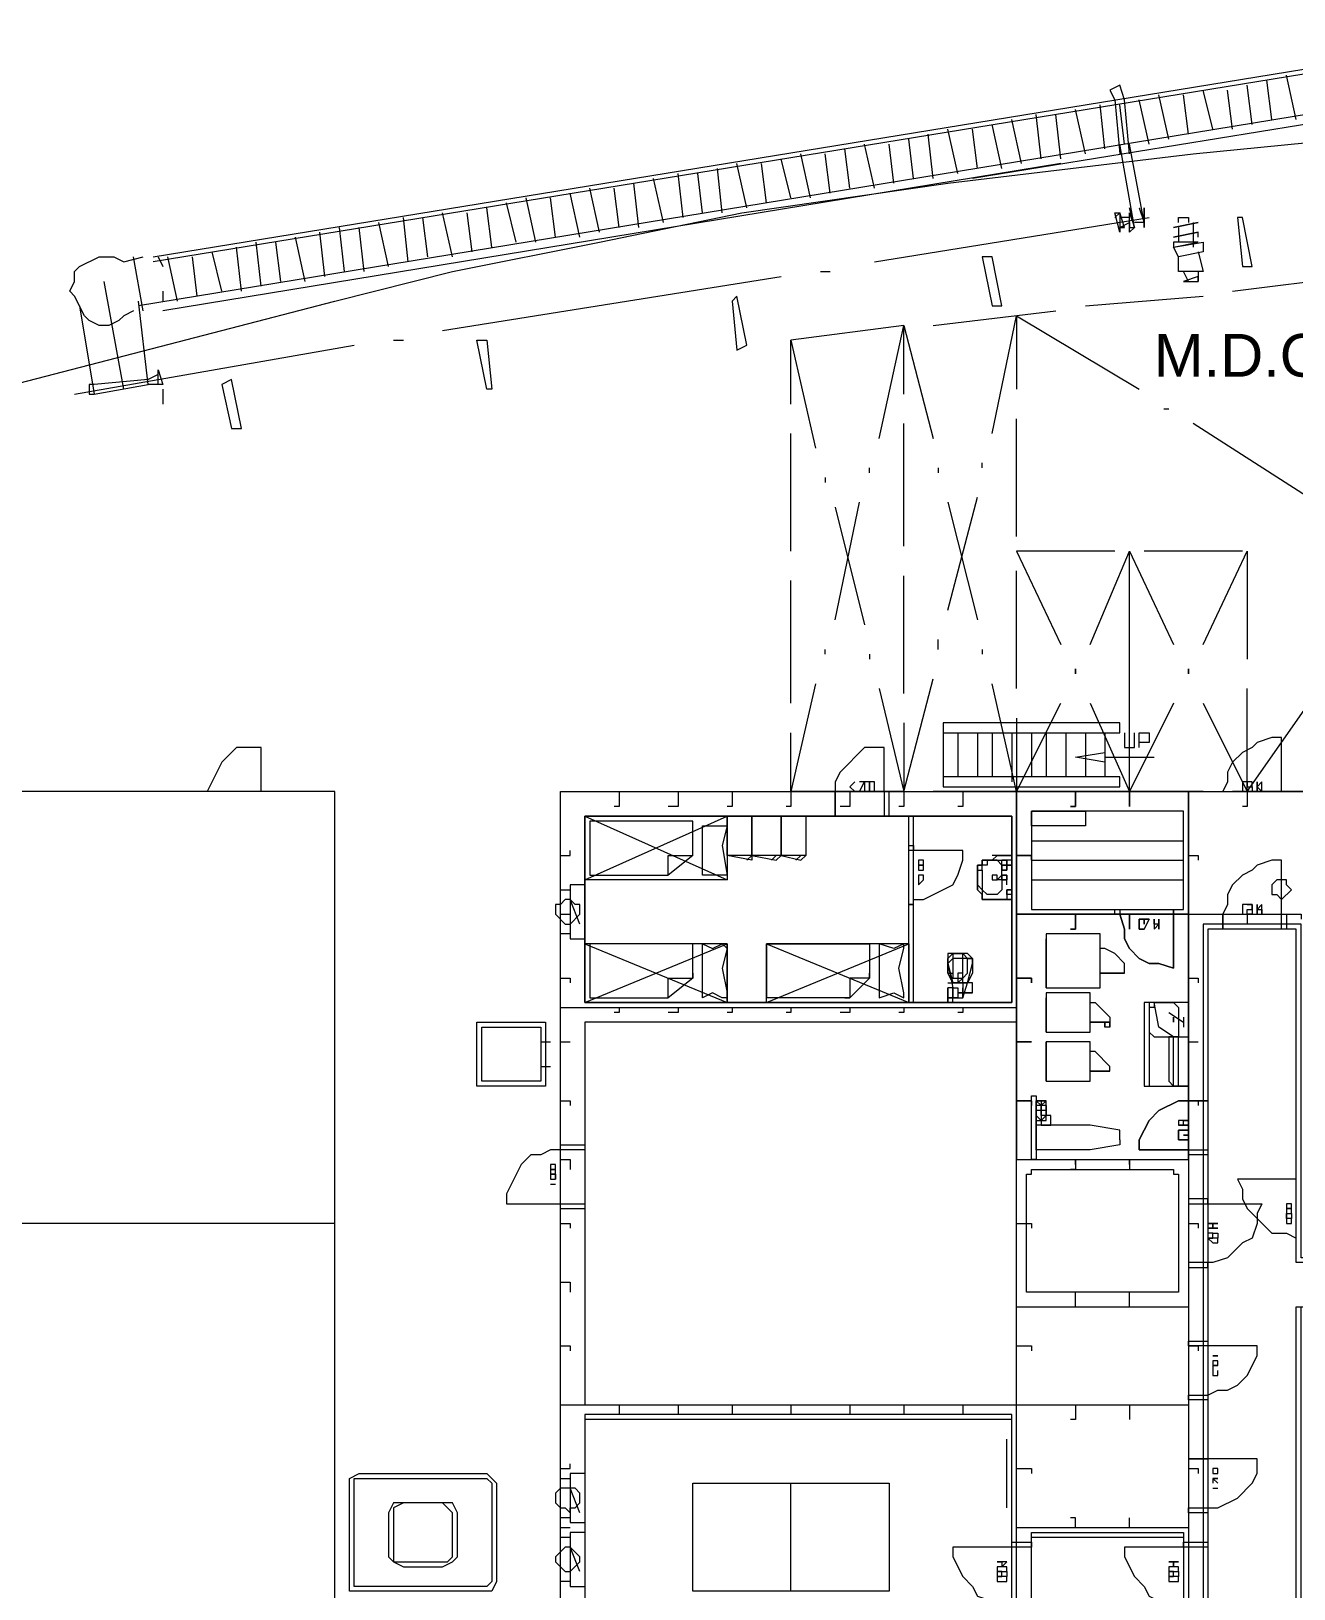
# Model space of a CAD drawing. Header units: millimetres. Extents: x -1005 to 294628, y -1154 to 182592.
# Drawn here: x 20494 to 38220, y 156041 to 177909 of the extents above; entities that cross this region are included whole.
import ezdxf

# ---------------------------------------------------------------- set-up
doc = ezdxf.new("R2010")
doc.units = ezdxf.units.MM
doc.layers.add('PDF_Geomertry', color=7, linetype='Continuous')
doc.styles.get("Standard").update_dxf_attribs({"font": 'arial.ttf'})

msp = doc.modelspace()

# ---------------------------------------------------------------- linework, layer by layer
at = {"layer": 'PDF_Geomertry', "lineweight": 5}
for points in [[(41629, 177909), (41629, 177840), (41767, 177289), (22000, 174052)], [(22206, 174740), (41629, 177909), (41629, 177840), (22206, 174671)], [(304, 145537), (304, 164753), (3885, 166475), (5538, 167302), (11737, 170057), (12495, 170332), (13872, 170883), (15319, 171434), (17385, 172054), (19451, 172743), (23170, 173707), (24755, 174120), (26408, 174534), (28474, 174947), (30471, 175360), (33364, 175773), (36808, 176187), (40320, 176531), (45279, 176944), (47277, 177013), (50721, 177220), (54233, 177289)], [(41767, 177151), (33708, 175842)], [(35912, 176187), (35844, 176944), (35775, 177151), (35637, 177082), (35706, 176944), (35775, 176187)], [(37634, 176600), (37565, 177151)], [(37910, 176669), (37841, 177220)], [(38254, 176669), (38116, 177289)], [(36188, 176324), (36050, 176944)], [(36463, 176393), (36326, 177013)], [(36739, 176462), (36670, 177013)], [(37083, 176531), (36946, 177082)], [(37359, 176531), (37290, 177082)], [(34673, 176118), (34604, 176738)], [(34948, 176118), (34879, 176738)], [(35293, 176187), (35155, 176807)], [(35568, 176256), (35499, 176875)], [(35844, 176324), (35775, 176875)], [(33502, 175911), (33364, 176531)], [(33777, 175980), (33708, 176531)], [(34122, 175980), (33984, 176600)], [(34397, 176049), (34259, 176669)], [(31987, 175705), (31918, 176256)], [(32331, 175705), (32193, 176324)], [(32606, 175773), (32538, 176324)], [(32882, 175842), (32813, 176393)], [(33157, 175842), (33088, 176462)], [(35981, 175154), (35981, 175154), (35912, 175085), (35912, 175360), (35981, 175154), (35775, 176324)], [(36050, 175429), (36050, 175429), (36119, 175222), (35912, 176324)], [(34948, 176049), (22344, 173983)], [(30540, 175429), (30402, 176049)], [(30816, 175498), (30747, 176049)], [(31160, 175567), (31022, 176118)], [(31435, 175567), (31298, 176187)], [(31711, 175636), (31642, 176187)], [(29369, 175222), (29232, 175842)], [(29645, 175291), (29576, 175911)], [(29920, 175360), (29851, 175911)], [(30196, 175360), (30127, 175980)], [(28198, 175016), (28061, 175636)], [(28474, 175085), (28336, 175705)], [(28749, 175154), (28680, 175705)], [(29025, 175154), (28956, 175773)], [(26959, 174878), (26890, 175429)], [(27303, 174947), (27165, 175498)], [(27578, 174947), (27441, 175567)], [(27854, 175016), (27785, 175567)], [(35844, 175154), (35775, 175360), (35775, 175154), (35912, 175222), (35912, 175154), (35981, 175154), (35912, 175429), (35912, 175429)], [(36119, 175429), (36119, 175429)], [(25512, 174603), (25375, 175222)], [(25788, 174671), (25719, 175291)], [(26063, 174740), (25994, 175291)], [(26408, 174740), (26270, 175360)], [(26683, 174809), (26614, 175360)], [(32331, 174671), (36188, 175291)], [(35775, 175154), (35844, 175154), (35775, 175154), (35775, 175085), (35706, 175360), (35775, 175360), (35706, 175291)], [(35912, 175154), (35912, 175291), (35775, 175291)], [(35912, 175360), (35912, 175360)], [(36119, 175222), (36119, 175222), (35981, 175222)], [(36119, 175222), (36119, 175222), (36119, 175360), (36119, 175291)], [(36119, 175360), (36119, 175291)], [(36119, 175154), (36119, 175154), (36119, 175222), (36119, 175222)], [(36601, 175222), (36601, 175291), (36739, 175291), (36739, 175222)], [(36670, 175291), (36739, 175291), (36739, 175291)], [(36808, 175222), (36808, 174947), (36808, 174878)], [(23722, 174327), (23653, 174947)], [(23997, 174396), (23928, 174947)], [(24341, 174396), (24204, 175016)], [(24617, 174465), (24548, 175085)], [(24892, 174534), (24823, 175154)], [(25168, 174534), (25099, 175154)], [(36877, 175016), (36877, 175085), (36532, 175016), (36532, 175016)], [(36532, 175016), (36877, 175085)], [(36601, 175154), (36601, 174947)], [(21931, 173983), (21793, 173914), (21724, 173845), (21586, 173776), (21449, 173776), (21311, 173845), (21242, 173914), (21104, 174189), (21035, 174258), (21104, 174396), (21104, 174534), (21173, 174603), (21449, 174740), (21655, 174740), (21793, 174671), (22069, 174740)], [(22069, 173983), (21931, 174740)], [(22275, 174740), (22344, 174603)], [(22551, 174120), (22413, 174740)], [(22826, 174189), (22757, 174740)], [(23170, 174258), (23033, 174809)], [(23446, 174258), (23377, 174878)], [(36877, 174809), (36946, 174534), (36601, 174534), (36601, 174740)], [(36670, 174878), (36670, 174878)], [(31573, 174534), (31711, 174534)], [(36877, 174534), (36877, 174396), (36877, 174465), (36670, 174396), (36739, 174396), (36670, 174534)], [(21793, 172881), (21517, 174396)], [(26270, 173707), (31022, 174465)], [(36739, 174396), (36877, 174396)], [(37359, 174258), (39012, 174465)], [(21173, 174052), (21380, 172812), (22137, 172950), (22000, 174120)], [(22344, 174258), (22344, 174120)], [(35293, 174052), (36946, 174189)], [(21173, 173983), (21173, 173983)], [(33157, 173776), (34879, 173983)], [(33984, 172261), (34328, 173914), (34328, 172881)], [(34328, 173914), (36050, 172881)], [(32744, 172812), (32744, 173776), (31160, 173569)], [(32400, 172192), (32744, 173776), (33157, 172192)], [(21104, 172812), (25030, 173501)], [(25581, 173569), (25719, 173569)], [(31160, 172674), (31160, 173569), (31504, 172054)], [(22275, 173087), (22137, 173018), (21380, 172950), (21311, 172950), (21311, 172812), (21380, 172812)], [(22275, 172950), (22137, 172950)], [(22344, 172881), (22344, 172674)], [(36395, 172605), (36463, 172605)], [(32744, 170677), (32744, 172399)], [(34328, 170814), (34328, 172467)], [(39494, 170401), (38530, 171297), (36808, 172399)], [(31160, 170608), (31160, 172261)], [(32262, 171710), (32262, 171779)], [(33226, 171779), (33226, 171710)], [(33846, 171779), (33846, 171848)], [(31642, 171641), (31642, 171572)], [(31780, 169644), (32124, 171297)], [(31780, 171228), (32193, 169575)], [(33364, 169781), (33777, 171365)], [(33364, 171297), (33777, 169644)], [(35706, 170608), (34328, 170608), (34948, 169299)], [(35361, 169299), (35912, 170608), (36532, 169299)], [(35361, 168473), (35912, 167233), (35912, 170608)], [(37497, 170608), (36119, 170608)], [(36946, 169299), (37565, 170608), (37565, 169093)], [(31160, 168473), (31160, 170195)], [(32744, 168610), (32744, 170263)], [(34328, 168679), (34328, 170332)], [(33226, 169230), (33226, 169368)], [(31642, 169161), (31642, 169230)], [(32262, 169161), (32262, 169093)], [(33846, 169230), (33846, 169161)], [(27923, 148706), (27923, 143127), (34328, 143127), (34328, 145882), (36739, 145882), (36739, 148292), (34328, 148292), (34328, 167233), (33984, 168748)], [(31504, 168748), (31160, 167233), (31160, 167026), (31091, 167026)], [(32400, 168679), (32744, 167233), (32744, 167026), (32675, 167026)], [(32744, 168197), (32744, 167233), (33157, 168817)], [(36946, 168473), (37565, 167233), (38530, 168610)], [(37565, 167233), (37565, 168679)], [(34328, 168266), (34328, 167233), (34948, 168473)], [(36532, 168473), (35912, 167233), (35912, 167026), (35912, 167233)], [(33295, 168059), (35775, 168059), (35775, 168197), (33295, 168197), (33295, 167302), (35775, 167302), (35775, 167440), (33295, 167440)], [(32744, 167233), (31160, 167233), (31160, 168059)], [(33502, 168059), (33502, 167440)], [(33777, 168059), (33777, 167440)], [(33984, 168059), (33984, 167440)], [(34259, 168059), (34259, 167440), (34259, 167371)], [(34535, 168059), (34535, 167440)], [(34741, 168059), (34741, 167440)], [(35017, 168059), (35017, 167440)], [(35293, 168059), (35293, 167440)], [(35568, 168059), (35568, 167440)], [(35844, 168059), (35844, 167853), (35981, 167853), (35981, 168059)], [(36050, 167853), (36050, 168059), (36188, 168059), (36188, 167922), (36050, 167922)], [(38048, 167233), (38048, 167991), (37910, 167991), (37703, 167922), (37634, 167853), (37497, 167784), (37359, 167646), (37290, 167508), (37290, 167371), (37221, 167233)], [(23722, 167233), (23722, 167853), (23377, 167853), (23170, 167646), (22964, 167233)], [(32469, 167233), (32469, 167853), (32193, 167853), (31849, 167508), (31780, 167371), (31780, 167233)], [(35568, 167715), (36257, 167715)], [(32055, 167371), (31987, 167302), (32055, 167233)], [(32124, 167233), (32193, 167371), (32124, 167371)], [(37565, 167371), (37497, 167371), (37497, 167233), (37565, 167233), (37565, 167026), (37497, 167026)], [(21586, 143127), (21586, 142094), (24755, 142094), (24755, 167233), (17523, 167233)], [(28749, 167233), (28749, 167026), (28680, 167026)], [(29576, 167233), (29576, 167026), (29438, 167026)], [(30333, 167233), (30333, 167026), (30265, 167026)], [(31987, 167233), (31987, 167026), (31849, 167026)], [(34810, 167233), (33157, 167233)], [(33571, 167233), (33571, 167026), (33502, 167026)], [(36739, 167233), (34328, 167233), (34328, 162067), (36739, 162067), (36739, 167233), (36739, 143127), (35775, 141818)], [(36946, 167233), (35293, 167233)], [(39081, 167233), (37359, 167233)], [(28267, 165993), (28267, 166889)], [(30265, 166889), (30265, 165993)], [(32813, 165098), (32813, 164271), (30816, 164271), (32813, 165098), (30816, 165098), (32813, 164271), (32813, 166889)], [(32882, 164271), (32882, 166889)], [(29782, 166338), (29782, 166751), (29782, 166820), (28336, 166820), (28336, 166751), (28336, 166062), (28336, 166062), (29438, 166062), (29438, 166062)], [(34535, 166544), (36670, 166544)], [(27923, 166338), (28061, 166338), (28061, 166406)], [(30609, 166338), (30609, 166269), (30265, 166338)], [(30540, 166269), (30609, 166338), (30953, 166269), (31022, 166338), (31298, 166269), (31367, 166338)], [(30885, 166269), (30953, 166338)], [(31229, 166269), (31298, 166338)], [(32882, 165718), (33020, 165718), (33433, 165924), (33502, 166062), (33571, 166269), (33571, 166406), (32882, 166406)], [(33777, 166062), (33777, 165993), (33777, 165993), (33777, 166062), (33777, 166131), (33777, 166062), (33777, 166131), (33777, 166200), (33846, 166200)], [(33846, 166269), (33846, 166269), (33915, 166269), (33984, 166269), (34053, 166338), (33984, 166269), (33984, 166269)], [(33846, 166131), (33846, 166200), (33846, 166269), (33846, 166269)], [(34122, 166200), (34122, 166200), (34053, 166269), (33915, 166269), (33915, 166200), (33846, 166200), (33846, 166200)], [(33915, 166269), (33915, 166269), (33984, 166269), (34053, 166338), (33984, 166269), (33984, 166269)], [(33984, 166269), (33984, 166269), (33915, 166269), (33984, 166269), (34053, 166269), (34122, 166269)], [(33984, 166269), (33984, 166269), (33915, 166269)], [(34122, 166338), (33984, 166338)], [(34191, 166269), (34191, 166269), (34122, 166269)], [(34259, 165855), (34259, 165855), (34191, 165855), (34259, 165855), (34259, 165787), (34259, 165993), (34259, 166269), (34191, 166269), (34191, 166200), (34191, 166269), (34191, 166269)], [(34191, 166131), (34191, 166131), (34191, 166269), (34191, 166269)], [(34191, 166131), (34191, 166131), (34191, 166269), (34191, 166200), (34191, 166200), (34191, 166269), (34191, 166269)], [(34191, 166269), (34191, 166269), (34191, 166200)], [(34191, 166200), (34191, 166131), (34191, 166131)], [(34259, 166200), (34259, 166200)], [(34535, 166269), (34535, 166338), (34328, 166338), (34535, 166338), (34535, 166269), (36670, 166269)], [(36739, 166269), (36739, 166338), (36877, 166338), (36877, 166269)], [(38048, 165304), (38048, 166269), (37910, 166269), (37703, 166200), (37634, 166131), (37497, 166062), (37359, 165924), (37290, 165787), (37290, 165649), (37221, 165511)], [(33777, 165993), (33777, 165993), (33777, 166062)], [(33777, 165924), (33777, 165993), (33777, 165924), (33777, 165855), (33777, 165855)], [(33846, 165787), (33777, 165855), (33777, 165924), (33777, 165993)], [(33846, 166131), (33846, 166062)], [(33846, 166062), (33846, 166062), (33846, 165993)], [(34122, 165993), (34122, 165924), (34122, 165855), (34122, 165855), (34053, 165787), (33915, 165787), (33846, 165855), (33846, 165787), (33846, 165787), (33846, 165718), (33915, 165718), (33915, 165718)], [(33846, 165993), (33846, 165924), (33846, 165855), (33846, 165855)], [(34122, 166062), (34122, 166131)], [(34122, 166062), (34122, 165993), (34122, 165993)], [(34191, 166062), (34191, 165993), (34191, 165993)], [(34191, 165924), (34191, 165993), (34191, 165993)], [(34191, 165993), (34191, 165993)], [(34535, 165993), (36670, 165993)], [(28061, 165236), (27923, 165236), (27923, 165855), (28061, 165855)], [(28267, 165924), (28061, 165924), (28061, 165167), (28267, 165167)], [(33777, 165924), (33846, 165855), (33846, 165855)], [(33777, 165855), (33846, 165787), (33846, 165718), (33846, 165718)], [(33846, 165718), (33846, 165718), (33846, 165787), (33846, 165787)], [(34259, 165855), (34259, 165855), (34259, 165787), (34191, 165787), (34191, 165718), (34122, 165718)], [(34122, 165855), (34122, 165855)], [(28198, 165373), (28061, 165718)], [(33915, 165718), (34053, 165718), (33984, 165718), (33984, 165718), (33984, 165718)], [(34191, 165718), (34191, 165718)], [(37565, 165649), (37497, 165649), (37497, 165511), (37565, 165511), (37565, 165580)], [(27923, 165511), (28061, 165511), (28061, 165373)], [(36739, 165511), (34328, 165511), (38323, 165511), (38323, 165442)], [(37565, 165511), (37565, 165373), (37497, 165373)], [(28267, 164271), (28267, 165098)], [(29782, 165098), (28336, 165098), (28336, 164340), (28336, 164340)], [(28336, 165098), (28336, 165098)], [(29782, 164685), (29782, 165098), (29782, 165098)], [(30816, 164271), (30816, 165098), (32193, 165098), (32262, 165098), (32262, 164685), (32262, 164616), (32193, 164616), (31987, 164616), (31987, 164340), (31918, 164340), (31987, 164340), (32262, 164616), (32262, 164685)], [(30816, 165098), (30816, 164340)], [(33571, 164340), (33640, 164547), (33708, 164822), (33708, 164891), (33640, 164891), (33571, 164960), (33433, 164960), (33364, 164891), (33364, 164822), (33433, 164478)], [(33433, 164960), (33433, 164616), (33502, 164616), (33502, 164547), (33571, 164547), (33571, 164616), (33571, 164960)], [(34741, 164753), (34741, 165098)], [(35706, 164685), (35775, 164685), (35844, 164685), (35499, 164685), (35844, 164685), (35844, 164822), (35706, 164960), (35568, 165029), (35499, 165029)], [(33640, 164547), (33708, 164822), (33708, 164685), (33640, 164547), (33433, 164547), (33364, 164685), (33364, 164822), (33433, 164547)], [(27923, 164616), (28061, 164616), (28061, 164547)], [(33364, 164547), (33433, 164547), (33640, 164547), (33640, 164547)], [(33364, 164340), (33364, 164340), (33364, 164271), (33364, 164478), (33364, 164409), (33364, 164478)], [(33433, 164409), (33433, 164409), (33433, 164478), (33364, 164478), (33364, 164409)], [(33433, 164478), (33502, 164478), (33502, 164409), (33502, 164340), (33433, 164340), (33433, 164409), (33433, 164478), (33433, 164409), (33433, 164409)], [(33571, 164340), (33571, 164409), (33571, 164478), (33571, 164478)], [(33571, 164478), (33571, 164409), (33571, 164340), (33571, 164340)], [(36739, 164616), (36739, 164616), (36877, 164616), (36877, 164547)], [(28336, 164340), (29438, 164340)], [(31918, 164340), (30816, 164340), (30816, 164340)], [(33364, 164409), (33364, 164409), (33364, 164340)], [(33433, 164340), (33364, 164340), (33364, 164340)], [(33364, 164340), (33433, 164340), (33433, 164340)], [(33433, 164340), (33364, 164340)], [(33364, 164271), (33364, 164271)], [(33433, 164271), (33433, 164340), (33433, 164340), (33433, 164409), (33433, 164409)], [(33433, 164409), (33433, 164340), (33433, 164340)], [(33433, 164340), (33433, 164340), (33502, 164340)], [(33502, 164340), (33571, 164340), (33571, 164340)], [(34741, 163996), (34741, 164340)], [(35361, 164271), (35430, 164271), (35637, 164065), (35637, 163996), (35361, 163996), (35637, 163996), (35637, 163927), (35637, 163996)], [(36257, 164271), (36532, 164271), (36601, 164202), (36601, 163858), (36601, 163789), (36532, 163789), (36326, 163927), (36257, 164271), (36257, 164202), (36188, 164202), (36188, 163858), (36257, 163789), (36532, 163789), (36463, 163789), (36463, 163720), (36463, 163238), (36463, 163169), (36532, 163100), (36532, 163789), (36739, 163789), (36739, 163100), (36532, 163100)], [(27923, 164202), (34328, 164202)], [(28749, 164202), (28749, 164134), (28680, 164134)], [(29576, 164202), (29576, 164134), (29438, 164134)], [(30333, 164202), (30333, 164134), (30265, 164134)], [(31160, 164202), (31160, 164134), (31091, 164134)], [(31987, 164202), (31987, 164134), (31849, 164134)], [(32744, 164202), (32744, 164134), (32675, 164134)], [(33571, 164202), (33571, 164134), (33502, 164134)], [(36463, 164134), (36670, 163996)], [(36670, 164065), (36670, 163927)], [(34328, 163996), (28267, 163996), (28267, 158624)], [(35637, 163927), (35568, 163927)], [(27647, 163720), (27785, 163720)], [(27923, 163720), (28061, 163720)], [(34741, 163307), (34741, 163651)], [(35568, 163307), (35637, 163307), (35361, 163307), (35637, 163307), (35637, 163376), (35430, 163583), (35361, 163583)], [(36601, 163100), (36601, 163789)], [(36739, 163100), (36739, 163789)], [(36739, 163720), (36739, 163720), (36877, 163720)], [(27647, 163376), (27785, 163376)], [(36739, 162894), (36739, 162894), (36739, 162963)], [(27923, 162894), (28061, 162894), (28061, 162825)], [(34673, 162894), (34673, 162549), (34604, 162549)], [(34604, 162618), (34741, 162618), (34741, 162894), (34604, 162894), (34673, 162825)], [(34604, 162894), (34604, 162894), (34604, 162825), (34604, 162756), (34604, 162687), (34673, 162618), (34741, 162687), (34741, 162756), (34741, 162687)], [(34741, 162825), (34741, 162825), (34741, 162894), (34673, 162825), (34604, 162894), (34741, 162894), (34673, 162825)], [(34741, 162825), (34673, 162825), (34604, 162825)], [(34741, 162756), (34741, 162825), (34741, 162756), (34673, 162756), (34604, 162756), (34604, 162825), (34604, 162825)], [(36739, 162894), (36739, 162894), (36601, 162894), (36326, 162756), (36188, 162618), (36050, 162343), (36050, 162205), (36739, 162205), (36050, 162205), (36050, 162343), (36188, 162618), (36326, 162756), (36601, 162894), (36739, 162894), (36877, 162894), (36877, 162825)], [(35775, 162343), (35775, 162412), (35775, 162481), (35361, 162549), (35293, 162549), (34604, 162549), (34604, 162549)], [(35775, 162343), (35775, 162343), (35775, 162274), (35361, 162205), (35293, 162205), (34604, 162205), (34604, 162549), (34604, 162205)], [(27923, 162274), (28267, 162274)], [(28267, 162205), (27923, 162205), (27785, 162205), (27647, 162136), (27510, 162136), (27372, 161998), (27165, 161585), (27165, 161447), (27923, 161447), (28267, 161447)], [(27923, 162067), (28061, 162067), (28061, 161930)], [(34328, 162067), (36739, 162067)], [(34604, 162067), (34535, 162067)], [(35155, 161998), (35155, 162067), (35155, 161930), (35086, 161930)], [(35912, 161998), (35912, 162067), (35912, 161930)], [(36739, 162205), (36739, 162136), (36739, 162136)], [(27785, 161723), (27854, 161723)], [(38254, 161792), (37428, 161792), (37497, 161654), (37497, 161516), (37565, 161379), (37910, 161034), (38116, 161034), (38254, 160965)], [(36739, 161447), (37772, 161447), (37703, 161310), (37703, 161172), (37634, 160965), (37497, 160896), (37290, 160690), (37083, 160621), (36946, 160621)], [(24755, 161172), (17523, 161172)], [(27923, 161379), (28267, 161379)], [(27923, 161172), (28061, 161172), (28061, 161103)], [(34328, 161172), (34535, 161172), (34535, 161103)], [(36739, 161172), (36877, 161172), (36877, 161103)], [(38116, 161241), (38116, 161172), (38185, 161172), (38185, 161241)], [(27923, 160345), (28061, 160345), (28061, 160208)], [(35155, 160001), (35155, 160208), (35086, 160208)], [(35912, 160001), (35912, 160208)], [(34328, 160001), (36739, 160001)], [(27923, 159450), (28061, 159450), (28061, 159381)], [(34328, 159450), (34535, 159450), (34535, 159381)], [(36739, 159450), (36877, 159450), (36877, 159381)], [(37014, 158761), (37152, 158830), (37290, 158830), (37428, 158899), (37565, 159037), (37703, 159312), (37703, 159450), (37014, 159450)], [(37152, 159175), (37083, 159175), (37083, 159106), (37083, 159037), (37152, 159037), (37152, 159106)], [(27923, 158624), (36739, 158624)], [(28749, 158624), (28749, 158486), (28680, 158486)], [(29576, 158624), (29576, 158486), (29438, 158486)], [(30333, 158624), (30333, 158486), (30265, 158486)], [(31160, 158624), (31160, 158486), (31091, 158486)], [(31987, 158624), (31987, 158486), (31849, 158486)], [(32744, 158624), (32744, 158486), (32675, 158486)], [(33571, 158624), (33571, 158486), (33502, 158486)], [(35155, 158624), (35155, 158417), (35086, 158417)], [(35912, 158624), (35912, 158417)], [(34191, 157177), (34191, 158141)], [(34191, 158073), (34191, 158073)], [(27923, 157728), (28061, 157728), (28061, 157797)], [(34191, 157866), (34191, 157866)], [(34191, 157728), (34191, 157728)], [(34328, 157728), (34535, 157728), (34535, 157659)], [(36739, 157728), (36877, 157728), (36877, 157659)], [(37014, 157177), (37152, 157177), (37428, 157315), (37634, 157522), (37703, 157659), (37703, 157866), (37014, 157866)], [(28061, 157039), (27923, 157039), (27923, 157590), (28061, 157590)], [(28267, 157659), (28061, 157659), (28061, 156971), (28267, 156971)], [(28198, 157108), (28061, 157453)], [(31160, 156006), (31160, 157522)], [(34191, 157590), (34191, 157590)], [(34191, 157453), (34191, 157453)], [(37152, 157522), (37083, 157590), (37083, 157522)], [(37083, 157453), (37152, 157453)], [(34191, 157315), (34191, 157315)], [(35155, 156902), (35155, 157039), (35086, 157039)], [(35912, 156902), (35912, 157039)], [(27923, 156902), (28061, 156902)], [(28267, 156833), (28061, 156833), (28061, 156075), (28267, 156075)], [(34328, 156902), (36739, 156902)], [(28061, 156144), (27923, 156144), (27923, 156764), (28061, 156764)], [(28198, 156282), (28061, 156626)], [(34259, 156626), (33433, 156626), (33433, 156488), (33571, 156213), (33708, 156075), (33777, 155937), (33984, 155869), (34259, 155869)], [(36670, 156626), (35844, 156626), (35844, 156488), (35981, 156213), (36119, 156075), (36188, 155937), (36326, 155869), (36670, 155869)], [(34122, 156213), (34053, 156213), (34053, 156144), (34191, 156144), (34191, 156213)]]:
    msp.add_lwpolyline(points, dxfattribs=at)
for points in [[(36119, 175429), (36119, 175154)], [(35912, 175291), (35912, 175291)], [(36119, 175222), (36119, 175360)], [(36877, 175222), (36532, 175154), (36877, 175222)], [(37634, 174603), (37497, 175291), (37428, 175291), (37497, 174603)], [(36946, 174809), (36601, 174740), (36532, 174878), (36946, 174947)], [(36877, 174947), (36877, 174947), (36532, 174947), (36532, 174878)], [(34122, 174052), (33984, 174740), (33846, 174740), (33984, 174052)], [(30540, 173501), (30402, 174189), (30333, 174120), (30402, 173432)], [(26959, 172881), (26890, 172881), (26752, 173569), (26890, 173569)], [(22275, 172950), (22275, 173156), (22344, 172950)], [(23308, 172330), (23446, 172330), (23308, 173018), (23170, 172950)], [(35155, 168955), (35155, 168886)], [(36739, 168955), (36739, 168886)], [(35568, 167646), (35155, 167715), (35568, 167784), (35568, 167646)], [(32193, 167371), (32193, 167233), (32262, 167233), (32262, 167371), (32193, 167371)], [(32331, 167371), (32262, 167371), (32262, 167233), (32331, 167233), (32331, 167371)], [(37634, 167371), (37565, 167371), (37565, 167302), (37634, 167302), (37634, 167233), (37565, 167233), (37565, 167302), (37634, 167302), (37634, 167371)], [(37703, 167371), (37703, 167233), (37703, 167371)], [(37772, 167371), (37703, 167302), (37772, 167233), (37772, 167371)], [(43144, 167233), (43144, 143127), (27923, 143127), (27923, 167233)], [(31780, 166889), (31780, 167233), (31780, 166889)], [(32538, 166889), (32538, 167233), (32469, 167233), (32469, 166889), (32538, 166889)], [(35086, 167026), (35155, 167026), (35155, 167233), (35155, 167026)], [(28267, 166889), (28267, 164271)], [(28267, 166889), (30265, 165993), (28267, 165993), (30265, 166889)], [(34259, 166889), (28267, 166889)], [(30265, 166889), (30609, 166889), (30609, 166338), (30265, 166338), (30265, 166889)], [(30609, 166889), (31022, 166889), (31022, 166338), (30609, 166338), (30609, 166889)], [(31022, 166889), (31367, 166889), (31367, 166338), (31022, 166338), (31022, 166889)], [(34259, 166889), (34259, 164271)], [(36670, 166957), (34535, 166957), (34535, 165580), (36670, 165580)], [(36670, 166957), (34535, 166957), (34535, 165580), (36670, 165580)], [(34535, 166957), (35293, 166957), (35293, 166751), (34535, 166751), (34535, 166957)], [(30196, 166475), (30265, 166062), (30196, 166062), (30058, 166062), (29920, 166062), (29920, 166475), (29920, 166751), (30058, 166751), (30196, 166751), (30265, 166751)], [(32813, 166475), (32882, 166475), (32882, 166406), (32813, 166406), (32813, 166475)], [(29438, 166338), (29507, 166338), (29782, 166338), (29438, 166062)], [(29782, 166338), (29782, 166338)], [(32951, 166269), (32951, 166200), (33020, 166200), (33020, 166269), (32951, 166269)], [(32951, 166131), (33020, 166131), (33020, 166200), (32951, 166200), (32951, 166131)], [(33777, 166131), (33846, 166131), (33846, 166200), (33846, 166269), (33846, 166200), (33777, 166200)], [(33846, 166200), (33777, 166200), (33777, 166131), (33777, 166062), (33777, 166131), (33777, 166200)], [(33846, 166200), (33846, 166269)], [(33915, 166269), (33846, 166269), (33915, 166269), (33846, 166269)], [(34053, 166338), (34259, 166338), (34053, 166338), (34259, 166338)], [(34191, 166131), (34191, 166131), (34191, 166131), (34191, 166200), (34122, 166200), (34122, 166131), (34122, 166200), (34122, 166131), (34122, 166200), (34122, 166269), (34191, 166269), (34191, 166200), (34122, 166200), (34122, 166131)], [(34122, 166131), (34122, 166200)], [(34122, 166200), (34191, 166200), (34122, 166200)], [(34122, 166200), (34191, 166200), (34122, 166200)], [(34191, 166200), (34122, 166200), (34191, 166200)], [(34191, 166200), (34191, 166269)], [(34191, 166200), (34191, 166269)], [(34191, 166200), (34191, 166269)], [(34191, 166200), (34191, 166269)], [(34259, 166200), (34191, 166200), (34259, 166200)], [(34259, 166338), (34259, 166269)], [(34259, 166338), (34259, 166269)], [(34259, 166269), (34259, 165993), (34259, 166269), (34259, 165993)], [(34259, 166131), (34259, 166131), (34259, 166200)], [(32951, 166062), (32951, 165924), (33020, 165993), (33020, 166062)], [(33984, 166062), (33984, 165993), (34053, 165993), (34053, 166062), (33984, 166062)], [(33984, 166062), (33984, 165993), (34053, 165993), (34053, 166062), (33984, 166062)], [(34122, 166062), (34122, 165993), (34122, 166062), (34122, 165993), (34053, 165993)], [(34191, 166131), (34122, 166131), (34191, 166131)], [(34122, 165993), (34122, 165993), (34191, 165993), (34191, 165993), (34122, 165993), (34122, 166062), (34191, 166062), (34191, 165993), (34191, 165993), (34191, 166062), (34122, 166062)], [(34122, 165993), (34122, 165993)], [(34122, 165993), (34122, 165993)], [(34122, 165993), (34122, 165993), (34191, 165993)], [(34191, 166131), (34191, 166131)], [(34191, 166131), (34191, 166131)], [(34191, 166131), (34191, 166131)], [(34191, 166131), (34191, 166131)], [(34191, 166131), (34191, 166131)], [(34191, 166131), (34191, 166131)], [(34191, 165993), (34191, 165993), (34191, 166062)], [(34191, 165993), (34191, 166062), (34191, 165993)], [(34191, 165993), (34191, 166062), (34191, 165993)], [(34191, 165993), (34191, 165993)], [(34191, 165993), (34191, 165993)], [(34191, 165993), (34191, 165993)], [(34191, 165993), (34191, 165993)], [(34259, 165718), (34259, 165993), (34259, 165718)], [(38185, 165855), (38116, 165924), (38116, 165993), (37979, 165993), (37910, 165924), (37910, 165787), (37979, 165787), (38048, 165718), (38185, 165855)], [(34191, 165787), (34191, 165855), (34191, 165787)], [(34191, 165855), (34191, 165855)], [(34191, 165855), (34191, 165855)], [(34259, 165855), (34259, 165855)], [(28198, 165580), (28198, 165649), (28130, 165649), (28061, 165718), (27992, 165718), (27923, 165649), (27854, 165649), (27854, 165511), (27992, 165373), (28061, 165373), (28198, 165511), (28198, 165580)], [(32813, 165649), (32882, 165649), (32813, 165649)], [(33846, 165718), (33915, 165718)], [(33984, 165718), (33915, 165718)], [(33984, 165718), (34122, 165718), (34053, 165718)], [(34053, 165718), (34259, 165718)], [(34259, 165718), (34259, 165718)], [(35775, 165580), (35775, 165511), (35706, 165511), (35706, 165580), (35775, 165580)], [(35775, 165580), (35775, 165511), (35706, 165511), (35706, 165580), (35775, 165580)], [(36532, 165580), (36532, 165511), (36532, 165580)], [(36532, 165580), (36532, 165511), (36532, 165580)], [(37634, 165649), (37565, 165649), (37634, 165649), (37634, 165511), (37565, 165511), (37565, 165580), (37634, 165580), (37634, 165649)], [(37703, 165649), (37703, 165511), (37703, 165649)], [(37772, 165649), (37703, 165580), (37772, 165580), (37772, 165511), (37772, 165649)], [(35086, 165304), (35155, 165304), (35155, 165511), (35155, 165304)], [(36532, 165511), (36532, 164753), (36326, 164822), (36188, 164822), (36050, 164891), (35912, 165029), (35844, 165167), (35844, 165304), (35775, 165511), (35844, 165304), (35844, 165167), (35912, 165029), (36050, 164891), (36188, 164822), (36326, 164822), (36532, 164753)], [(35912, 165304), (35912, 165511)], [(36119, 165442), (36188, 165442), (36119, 165304), (36050, 165304), (36050, 165442), (36119, 165442), (36119, 165373), (36119, 165442), (36050, 165442), (36050, 165304), (36119, 165304), (36188, 165442)], [(36257, 165442), (36257, 165304), (36326, 165373), (36257, 165373), (36257, 165442)], [(36257, 165442), (36257, 165304), (36326, 165373), (36257, 165373), (36257, 165442)], [(36326, 165442), (36326, 165304), (36326, 165442)], [(36326, 165442), (36326, 165304), (36326, 165442)], [(38323, 165373), (36946, 165373), (36946, 144986), (38323, 144986), (38323, 160001), (38667, 160001), (38667, 160690), (38323, 160690)], [(37221, 165511), (37221, 165304), (37221, 165511)], [(38048, 165511), (38116, 165511), (38116, 165304), (38048, 165304), (38048, 165511)], [(35499, 165236), (34741, 165236), (34741, 164478), (35499, 164478), (35499, 165236)], [(34741, 164478), (34741, 165167)], [(38254, 165304), (37014, 165304), (37014, 144986), (38254, 144986), (38254, 160001), (38667, 160001), (38667, 160621), (38254, 160621)], [(28267, 164271), (30265, 165098), (28267, 165098), (30265, 164271)], [(30058, 164409), (29920, 164340), (29920, 164409), (29920, 164753), (29920, 165029), (29920, 165098), (30058, 165029), (30196, 165098), (30265, 165029), (30196, 164753), (30265, 164409), (30265, 164340), (30196, 164340)], [(30265, 164271), (30265, 165098)], [(32744, 164409), (32675, 164753), (32744, 165029), (32744, 165098), (32606, 165029), (32400, 165098), (32400, 165029), (32400, 164753), (32400, 164409), (32400, 164340), (32606, 164409), (32744, 164340)], [(33364, 164822), (33364, 164891), (33433, 164960), (33571, 164960), (33640, 164891), (33708, 164891), (33708, 164822), (33708, 164891), (33640, 164960), (33364, 164960)], [(33502, 164891), (33433, 164891), (33364, 164822), (33364, 164685), (33433, 164685), (33433, 164616), (33571, 164616), (33640, 164685), (33640, 164891), (33571, 164891), (33571, 164891), (33502, 164891)], [(29782, 164685), (29782, 164616)], [(33571, 164616), (33571, 164685), (33502, 164685), (33502, 164547), (33571, 164616)], [(29438, 164616), (29507, 164616), (29782, 164616), (29438, 164340)], [(33502, 164547), (33433, 164547), (33502, 164547)], [(33433, 164547), (33502, 164547), (33433, 164547)], [(33502, 164547), (33433, 164547), (33502, 164547)], [(33433, 164547), (33502, 164547), (33433, 164547)], [(33502, 164547), (33433, 164547), (33502, 164547)], [(33433, 164547), (33502, 164547), (33433, 164547)], [(33502, 164547), (33433, 164547), (33502, 164547)], [(33571, 164547), (33571, 164409), (33708, 164409), (33708, 164547), (33571, 164547)], [(33571, 164547), (33571, 164409), (33708, 164409), (33708, 164547), (33571, 164547)], [(33571, 164547), (33571, 164409), (33708, 164409), (33708, 164547), (33571, 164547)], [(33571, 164547), (33571, 164409), (33708, 164409), (33708, 164547), (33571, 164547)], [(33571, 164547), (33571, 164409), (33708, 164409), (33708, 164547), (33571, 164547)], [(33571, 164547), (33571, 164409), (33708, 164409), (33708, 164547), (33571, 164547)], [(34535, 164547), (34535, 164616), (34328, 164616), (34535, 164616)], [(34259, 164271), (28267, 164271)], [(29438, 164340), (29438, 164340)], [(33364, 164340), (33364, 164340)], [(33433, 164271), (33364, 164271), (33433, 164271)], [(33364, 164271), (33364, 164271)], [(33433, 164340), (33433, 164340)], [(33502, 164409), (33502, 164409)], [(33571, 164409), (33502, 164409), (33571, 164409)], [(33571, 164409), (33502, 164409), (33571, 164409)], [(33571, 164409), (33502, 164409)], [(33571, 164409), (33571, 164409)], [(33571, 164409), (33708, 164409)], [(33571, 164340), (33571, 164340)], [(35361, 164409), (34741, 164409), (34741, 163858), (35361, 163858), (35361, 164409)], [(34741, 164340), (34741, 163858), (34741, 164340)], [(36739, 163100), (36739, 164271), (36119, 164271), (36119, 163100), (36739, 163100)], [(36739, 163100), (36739, 164271), (36188, 164271), (36188, 163100), (36739, 163100)], [(36532, 163996), (36532, 164065), (36532, 163996)], [(27716, 163100), (26752, 163100), (26752, 163996), (27716, 163996), (27716, 163100)], [(26821, 163169), (26821, 163927), (27647, 163927), (27647, 163169)], [(35568, 163927), (35568, 163996)], [(34535, 163720), (34328, 163720)], [(35361, 163720), (34741, 163720), (34741, 163169), (35361, 163169), (35361, 163720)], [(34741, 163720), (34741, 163169), (34741, 163720)], [(34535, 162963), (34604, 162963), (34604, 162067), (34535, 162067)], [(34535, 162825), (34535, 162894), (34328, 162894), (34535, 162894)], [(34604, 162618), (34604, 162618), (34604, 162894)], [(34673, 162687), (34673, 162756), (34673, 162687), (34673, 162825)], [(34673, 162825), (34673, 162825)], [(37014, 162894), (36739, 162894), (37014, 162894)], [(34604, 162687), (34604, 162549), (34604, 162687)], [(34604, 162687), (34604, 162618), (34604, 162687)], [(34673, 162687), (34673, 162549), (34810, 162549), (34810, 162687), (34673, 162687)], [(36601, 162618), (36601, 162549), (36670, 162549), (36670, 162618), (36739, 162618), (36601, 162618)], [(36601, 162618), (36601, 162549), (36670, 162549), (36670, 162618), (36739, 162618), (36601, 162618)], [(36601, 162549), (36739, 162549), (36601, 162549)], [(36601, 162549), (36739, 162549), (36601, 162549)], [(36601, 162412), (36601, 162481), (36739, 162481), (36601, 162481), (36601, 162412), (36601, 162343), (36739, 162343), (36739, 162412), (36670, 162412), (36739, 162412), (36739, 162343), (36601, 162343)], [(37014, 162136), (36739, 162136), (36739, 162205), (37014, 162205), (37014, 162136)], [(27785, 161998), (27785, 161930), (27854, 161930), (27854, 161998), (27785, 161998)], [(27785, 161930), (27785, 161861), (27854, 161861), (27854, 161930), (27785, 161930)], [(27785, 161792), (27854, 161792), (27854, 161861), (27854, 161792), (27854, 161861), (27785, 161861), (27785, 161792)], [(34535, 160208), (34466, 160208), (34466, 160277), (34466, 161792), (34466, 161861), (34535, 161861), (34535, 161930), (36532, 161930), (36532, 161861), (36601, 161861), (36601, 161792), (36601, 160277), (36601, 160208), (36532, 160208)], [(37014, 161447), (37014, 161516), (36739, 161516), (36739, 161447), (37014, 161447)], [(38116, 161447), (38116, 161379), (38185, 161379), (38185, 161447), (38116, 161447)], [(37014, 161103), (37152, 161103), (37083, 161103), (37083, 161172), (37083, 161103), (37014, 161103)], [(37014, 161172), (37152, 161172), (37014, 161172)], [(38116, 161379), (38116, 161310), (38185, 161310), (38185, 161379), (38116, 161379)], [(38116, 161241), (38116, 161310), (38185, 161310), (38185, 161241), (38116, 161241), (38116, 161310), (38116, 161241)], [(37014, 161034), (37014, 160965), (37083, 160965), (37083, 161034), (37152, 161034), (37152, 160965), (37083, 160965), (37083, 161034), (37014, 161034)], [(37083, 160965), (37014, 160965), (37083, 160896), (37152, 160896), (37152, 160965), (37083, 160965)], [(37014, 160552), (37014, 160621), (36739, 160621), (36739, 160552), (37014, 160552)], [(36739, 159519), (37014, 159519), (37014, 159450), (36739, 159450), (36739, 159519)], [(37083, 159312), (37152, 159312), (37083, 159312)], [(37083, 159243), (37083, 159175), (37152, 159175), (37152, 159243), (37083, 159243)], [(36739, 158761), (37014, 158761), (37014, 158692), (36739, 158692), (36739, 158761)], [(34259, 158486), (28267, 158486), (28267, 154353), (34259, 154353), (34259, 158486)], [(34259, 158417), (28267, 158417), (28267, 154422), (34259, 154422), (34259, 158417)], [(36739, 157866), (37014, 157866), (36739, 157866)], [(37083, 157659), (37152, 157659), (37152, 157728), (37083, 157728), (37083, 157659)], [(27028, 157522), (27028, 156144), (26959, 156006), (26890, 156006), (25099, 156006), (24961, 156006), (24961, 156144), (24961, 157522), (24961, 157590), (25099, 157659), (26890, 157659), (26959, 157590)], [(26959, 157522), (26959, 156144), (26890, 156075), (25099, 156075), (25030, 156075), (25030, 156144), (25030, 157522), (25030, 157590), (25099, 157590), (26890, 157590)], [(28198, 157315), (28198, 157384), (28130, 157453), (27923, 157453), (27854, 157384), (27854, 157246), (27923, 157177), (27992, 157177), (28061, 157108), (28061, 157177), (28130, 157177), (28198, 157246), (28198, 157315)], [(29782, 157522), (32538, 157522), (32538, 156006), (29782, 156006), (29782, 157522)], [(37083, 157590), (37152, 157590), (37083, 157590)], [(25512, 157108), (25512, 156488), (25581, 156420), (25719, 156351), (26270, 156351), (26408, 156420), (26477, 156488), (26477, 157108), (26408, 157246), (26270, 157246), (25719, 157246), (25581, 157246)], [(25581, 157108), (25581, 156488), (25581, 156420), (25719, 156420), (26270, 156420), (26339, 156420), (26408, 156488), (26408, 157108), (26339, 157177), (26270, 157246), (25719, 157246), (25581, 157177)], [(36739, 157177), (37014, 157177), (37014, 157108), (36739, 157108), (36739, 157177)], [(34535, 156833), (36670, 156833), (36670, 152631), (34535, 152631), (34535, 156833)], [(28198, 156420), (28198, 156488), (28061, 156626), (27992, 156626), (27854, 156488), (27854, 156420), (27992, 156282), (28061, 156282), (28198, 156420)], [(34259, 156695), (34535, 156695), (34535, 156626), (34259, 156626), (34259, 156695)], [(34535, 156764), (36670, 156764), (36670, 152700), (34535, 152700), (34535, 156764)], [(36670, 156695), (37014, 156695), (37014, 156626), (36670, 156626), (36670, 156695)], [(34053, 156420), (34122, 156420), (34122, 156351), (34191, 156420), (34053, 156420)], [(36463, 156420), (36532, 156420), (36532, 156351), (36532, 156420), (36601, 156420), (36463, 156420)], [(34053, 156282), (34191, 156282), (34191, 156351), (34053, 156351), (34053, 156282)], [(34053, 156213), (34122, 156213), (34122, 156282), (34191, 156282), (34191, 156213), (34122, 156213), (34122, 156282), (34053, 156282), (34053, 156213)], [(36463, 156282), (36601, 156282), (36601, 156351), (36463, 156351), (36463, 156282)], [(36463, 156213), (36532, 156213), (36532, 156282), (36601, 156282), (36601, 156213), (36532, 156213), (36532, 156282), (36463, 156282), (36463, 156213)], [(36532, 156213), (36463, 156213), (36463, 156144), (36601, 156144), (36601, 156213), (36532, 156213)]]:
    msp.add_lwpolyline(points, close=True, dxfattribs=at)

# ---------------------------------------------------------------- texts
msp.add_text('M.D.O TANK (P)', height=600).set_placement((36254, 173058))

doc.saveas('drawing.dxf')
